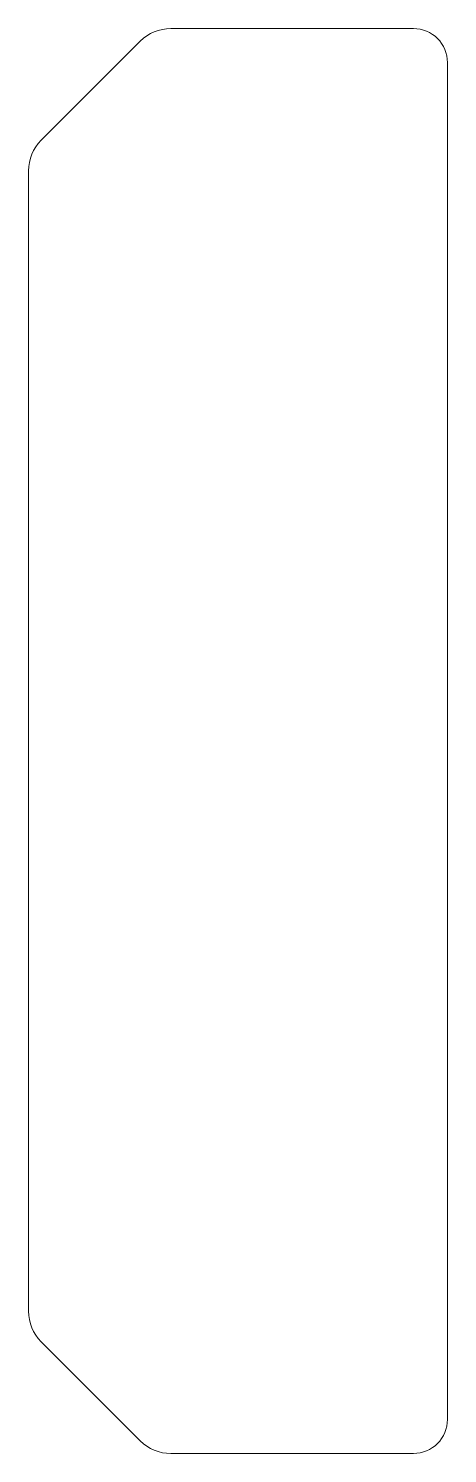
# Model space of a CAD drawing. Header units: millimetres. Extents: x 45.4 to 68.1, y 109.9 to 187.1.
import ezdxf

# ---------------------------------------------------------------- set-up
doc = ezdxf.new("R2010")
doc.units = ezdxf.units.MM
doc.header["$MEASUREMENT"] = 0
doc.layers.get('0').update_dxf_attribs({"lineweight": 0})

msp = doc.modelspace()

# ---------------------------------------------------------------- linework, layer by layer
at = {"color": 18, "lineweight": 0, "true_color": 0x000000}
msp.add_open_spline([(53.092, 109.919), (52.464, 109.919), (51.874, 110.164), (51.43, 110.608), (51.43, 110.608), (46.066, 115.972), (46.066, 115.972), (45.622, 116.415), (45.378, 117.005), (45.378, 117.633), (45.378, 117.633), (45.378, 179.405), (45.378, 179.405), (45.378, 180.033), (45.622, 180.623), (46.066, 181.067), (46.066, 181.067), (51.43, 186.431), (51.43, 186.431), (51.874, 186.875), (52.464, 187.119), (53.092, 187.119), (53.092, 187.119), (66.228, 187.119), (66.228, 187.119), (67.248, 187.119), (68.078, 186.29), (68.078, 185.269), (68.078, 185.269), (68.078, 111.77), (68.078, 111.77), (68.078, 110.749), (67.248, 109.919), (66.228, 109.919), (66.228, 109.919), (53.092, 109.919), (53.092, 109.919)], degree=3, knots=[0, 0, 0, 0, 1, 1, 1, 2, 2, 2, 3, 3, 3, 4, 4, 4, 5, 5, 5, 6, 6, 6, 7, 7, 7, 8, 8, 8, 9, 9, 9, 10, 10, 10, 11, 11, 11, 12, 12, 12, 12], dxfattribs=at)

doc.saveas('drawing.dxf')
